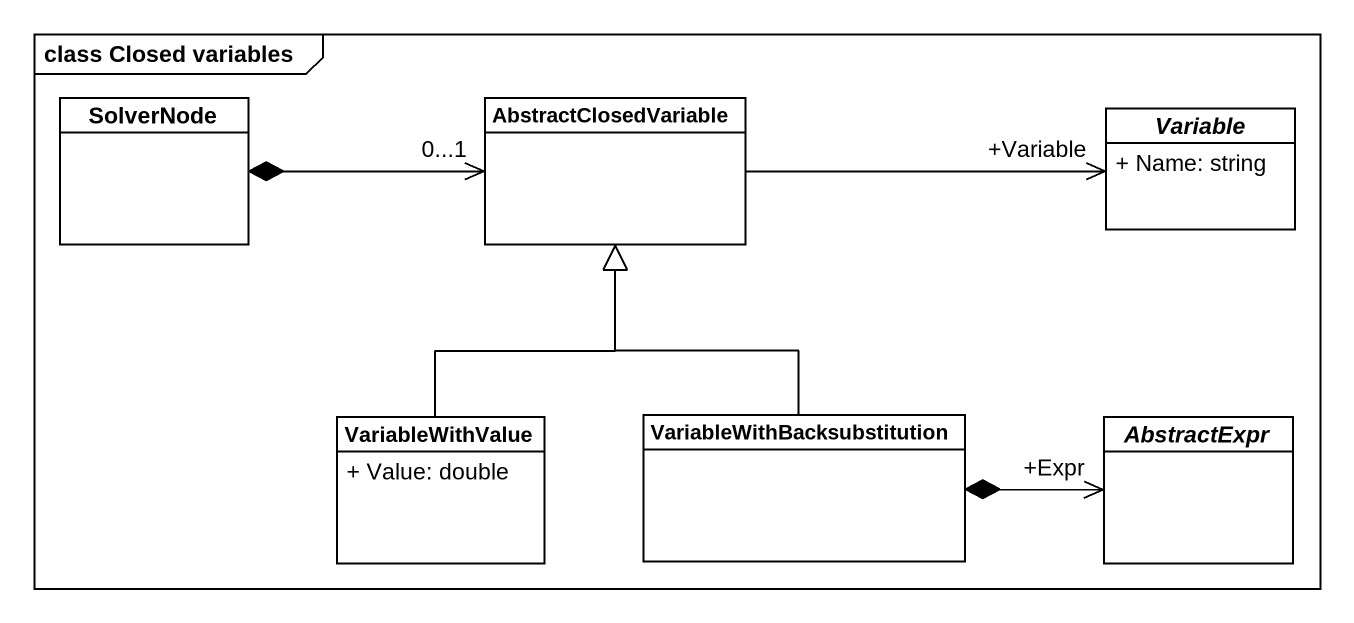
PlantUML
@startuml
mainframe class Closed variables
hide circle
hide empty members
skinparam classAttributeIconSize 0
class SolverNode
class AbstractClosedVariable
abstract class Variable {
  + Name: string
}
class VariableWithValue {
  + Value: double
}
class VariableWithBacksubstitution
abstract class AbstractExpr
SolverNode *-right-> "0...1" AbstractClosedVariable
AbstractClosedVariable -right-> "+Variable" Variable
VariableWithValue -up-|> AbstractClosedVariable
VariableWithBacksubstitution -up-|> AbstractClosedVariable
VariableWithBacksubstitution *-right-> "+Expr" AbstractExpr
@enduml
